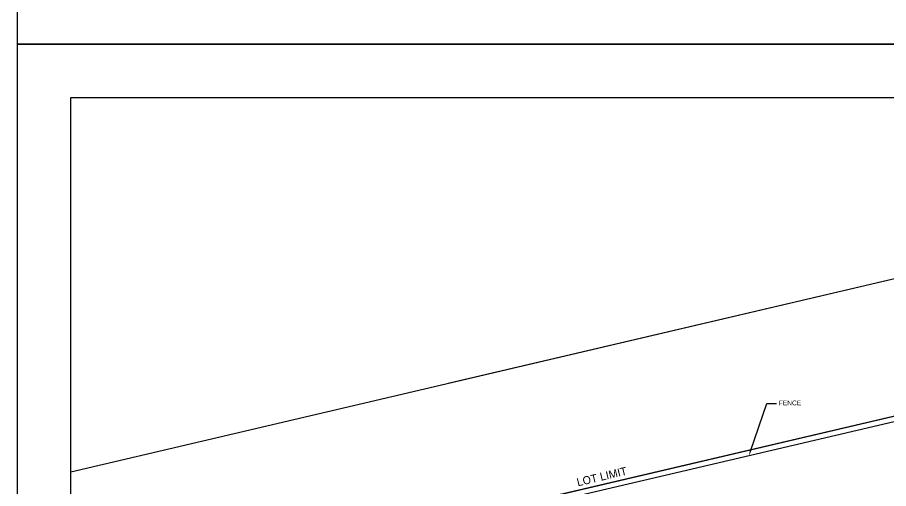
# Model space of a CAD drawing. Header units: metres. Extents: x -353217 to -351774, y -68080 to -67552.
# Drawn here: x -352496.27 to -352463.63, y -67904.53 to -67886.88 of the extents above; entities that cross this region are included whole.
import ezdxf
from ezdxf import colors
from ezdxf.entities.mleader import LeaderData, LeaderLine
from ezdxf.math import Vec2, Vec3

# ---------------------------------------------------------------- set-up
doc = ezdxf.new("R2010")
doc.units = ezdxf.units.M
doc.header["$MEASUREMENT"] = 0
for name, color, linetype in [('A-TEXT', 6, 'Continuous'), ('A-walls', 5, 'Continuous'), ('Dim', 40, 'Continuous'), ('lot', 3, 'Continuous')]:
    doc.layers.add(name, color=color, linetype=linetype)

msp = doc.modelspace()

# ---------------------------------------------------------------- linework, layer by layer
for p, q in [((-352434.413589, -67889.8752964), (-352494.2698072, -67903.9064706)), ((-352412.5056638, -67889.8752964), (-352479.9842414, -67905.6932632)), ((-352448.4042372, -67893.1549093), (-352480.1273072, -67900.5912614))]:
    msp.add_line(p, q)
at = {"layer": 'A-walls'}
msp.add_lwpolyline([(-352479.7652508, -67906.3676991), (-352479.7797468, -67905.8507424), (-352414.4923415, -67890.5440272), (-352413.8815705, -67916.5693195), (-352428.7166581, -67916.7648419), (-352427.5653906, -67931.5163974), (-352479.0600533, -67931.5163974), (-352479.6250452, -67911.3676991)], dxfattribs=at)
at = {"layer": 'Dim'}
for points in [[(-352496.2698072, -67839.8752964), (-352403.2698072, -67839.8752964), (-352403.2698072, -67887.8752964), (-352496.2698072, -67887.8752964)], [(-352496.2698072, -67887.8752964), (-352403.2698072, -67887.8752964), (-352403.2698072, -67935.8752964), (-352496.2698072, -67935.8752964)], [(-352494.2698072, -67889.8752964), (-352405.2698072, -67889.8752964), (-352405.2698072, -67933.8752964), (-352494.2698072, -67933.8752964)]]:
    msp.add_lwpolyline(points, close=True, dxfattribs=at)
at = {"layer": 'lot'}
msp.add_lwpolyline([(-352479.9842414, -67905.6932632), (-352414.2981757, -67890.2930815), (-352413.6768847, -67916.7666391), (-352428.500662, -67916.9620125), (-352427.3491737, -67931.7163974), (-352479.2545236, -67931.7163974), (-352479.9842414, -67905.6932632)], dxfattribs=at)

# ---------------------------------------------------------------- texts
at = {"layer": 'A-TEXT'}
msp.add_text('LOT LIMIT', height=0.3, rotation=13.38097894, dxfattribs=at).set_placement((-352475.2685682, -67904.4429786))

# ---------------------------------------------------------------- leaders
ml = msp.add_multileader_mtext('Standard', dxfattribs=at)
ml.set_content('FENCE', color=256)
ml.set_leader_properties()
ml.build(insert=Vec2(0, 0))
ml.multileader.update_dxf_attribs({"text_right_attachment_type": 6, "dogleg_length": 0.36, "arrow_head_size": 0.18})
ctx = ml.context
ctx.base_point, ctx.char_height, ctx.arrow_head_size, ctx.landing_gap_size, ctx.plane_origin = Vec3(-352467.8305855, -67901.3352448), 0.18, 0.18, 0.09, Vec3(-352468.8568441, -67903.289854)
ctx.right_attachment = 6
notes = []
notes.append((ctx, [(0, (1, 1, 0), (-352468.1905855, -67901.3352448), (1, 0), 0.36, [(0, [(-352468.8568441, -67903.289854)], 0, [])])]))
ctx.mtext.insert, ctx.mtext.flow_direction = Vec3(-352467.7405855, -67901.2272448), 5
for ctx, leaders in notes:
    for number, flags, end, landing, length, lines in leaders:
        leader = LeaderData()
        leader.index, (leader.has_last_leader_line, leader.has_dogleg_vector, leader.attachment_direction) = number, flags
        leader.last_leader_point, leader.dogleg_vector, leader.dogleg_length = Vec3(end), Vec3(landing), length
        for number, points, colour, breaks in lines:
            line = LeaderLine()
            line.index, line.vertices, line.color, line.breaks = number, Vec3.list(points), colors.encode_raw_color(colour), breaks
            leader.lines.append(line)
        ctx.leaders.append(leader)

doc.saveas('drawing.dxf')
